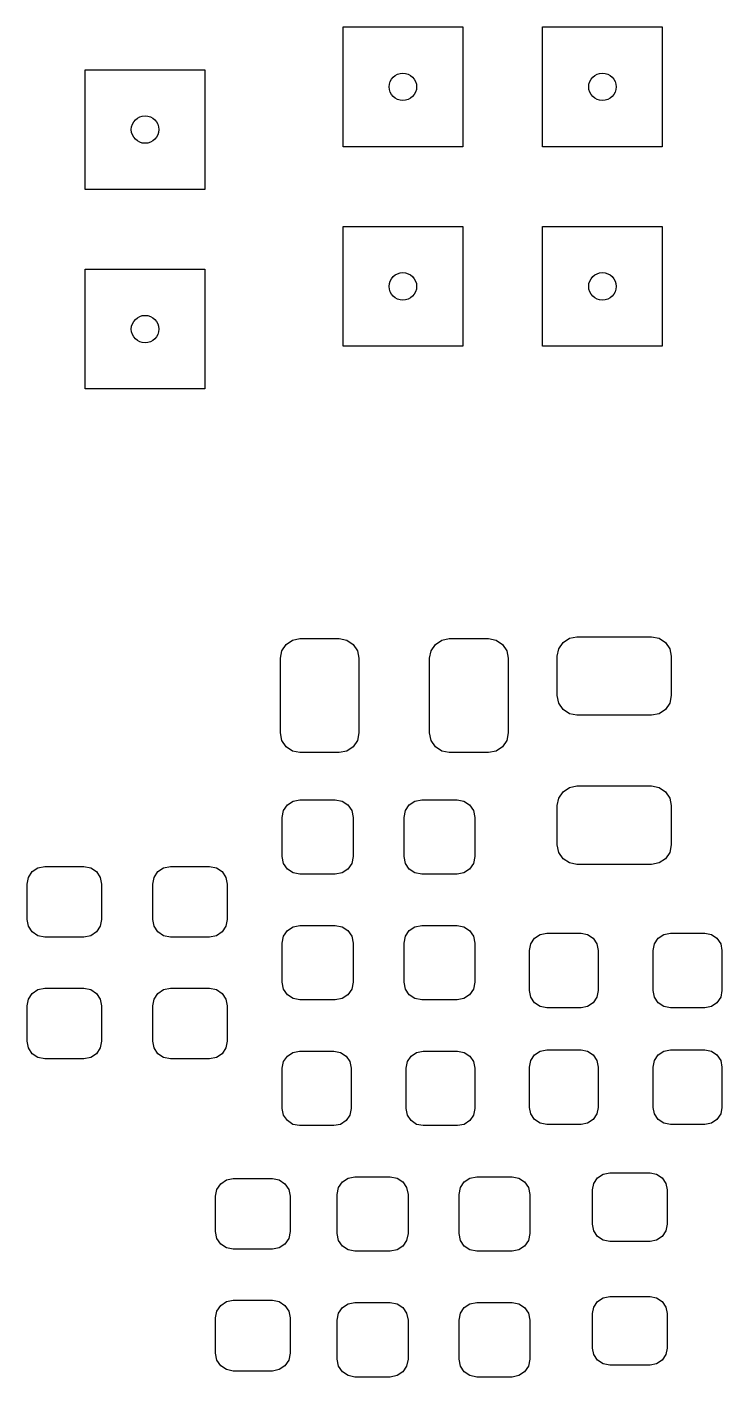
# Model space of a CAD drawing. Header units: inches. Extents: x -2.14 to 1.75, y 0.51 to 2.77.
# Drawn here: x -1.429 to -1.081, y 2.09 to 2.766 of the extents above; entities that cross this region are included whole.
import ezdxf

# ---------------------------------------------------------------- set-up
doc = ezdxf.new("R2010")
doc.units = ezdxf.units.IN
doc.header["$MEASUREMENT"] = 0
doc.layers.add('BLACK', color=250, linetype='CONTINUOUS')

msp = doc.modelspace()

# ---------------------------------------------------------------- linework, layer by layer
at = {"layer": 'BLACK', "linetype": 'CONTINUOUS'}
for p, q in [((-1.27079, 2.70642), (-1.27079, 2.76642)), ((-1.27079, 2.76642), (-1.21079, 2.76642)), ((-1.21079, 2.76642), (-1.21079, 2.70642)), ((-1.17079, 2.70642), (-1.17079, 2.76642)), ((-1.17079, 2.76642), (-1.11079, 2.76642)), ((-1.11079, 2.76642), (-1.11079, 2.70642)), ((-1.4, 2.685), (-1.4, 2.745)), ((-1.4, 2.745), (-1.34, 2.745)), ((-1.34, 2.745), (-1.34, 2.685)), ((-1.21079, 2.70642), (-1.27079, 2.70642)), ((-1.11079, 2.70642), (-1.17079, 2.70642)), ((-1.34, 2.685), (-1.4, 2.685)), ((-1.27079, 2.60642), (-1.27079, 2.66642)), ((-1.27079, 2.66642), (-1.21079, 2.66642)), ((-1.21079, 2.66642), (-1.21079, 2.60642)), ((-1.17079, 2.60642), (-1.17079, 2.66642)), ((-1.17079, 2.66642), (-1.11079, 2.66642)), ((-1.11079, 2.66642), (-1.11079, 2.60642)), ((-1.4, 2.585), (-1.4, 2.645)), ((-1.4, 2.645), (-1.34, 2.645)), ((-1.34, 2.645), (-1.34, 2.585)), ((-1.21079, 2.60642), (-1.27079, 2.60642)), ((-1.11079, 2.60642), (-1.17079, 2.60642)), ((-1.34, 2.585), (-1.4, 2.585)), ((-1.30146, 2.45377), (-1.29932, 2.45696)), ((-1.29932, 2.45696), (-1.29613, 2.45909)), ((-1.29613, 2.45909), (-1.29236, 2.45984)), ((-1.29236, 2.45984), (-1.27268, 2.45984)), ((-1.27268, 2.45984), (-1.26891, 2.45909)), ((-1.26891, 2.45909), (-1.26572, 2.45696)), ((-1.26572, 2.45696), (-1.26358, 2.45377)), ((-1.22665, 2.45377), (-1.22452, 2.45696)), ((-1.22452, 2.45696), (-1.22133, 2.45909)), ((-1.22133, 2.45909), (-1.21756, 2.45984)), ((-1.21756, 2.45984), (-1.19787, 2.45984)), ((-1.19787, 2.45984), (-1.19411, 2.45909)), ((-1.19411, 2.45909), (-1.19091, 2.45696)), ((-1.19091, 2.45696), (-1.18878, 2.45377)), ((-1.16268, 2.45475), (-1.16054, 2.45794)), ((-1.16054, 2.45794), (-1.15735, 2.46008)), ((-1.15735, 2.46008), (-1.15358, 2.46083)), ((-1.15358, 2.46083), (-1.11618, 2.46083)), ((-1.11618, 2.46083), (-1.11241, 2.46008)), ((-1.11241, 2.46008), (-1.10922, 2.45794)), ((-1.10922, 2.45794), (-1.10709, 2.45475)), ((-1.3022, 2.45), (-1.30146, 2.45377)), ((-1.3022, 2.4126), (-1.3022, 2.45)), ((-1.26358, 2.45377), (-1.26283, 2.45)), ((-1.26283, 2.45), (-1.26283, 2.4126)), ((-1.2274, 2.45), (-1.22665, 2.45377)), ((-1.2274, 2.4126), (-1.2274, 2.45)), ((-1.18878, 2.45377), (-1.18803, 2.45)), ((-1.18803, 2.45), (-1.18803, 2.4126)), ((-1.16343, 2.45098), (-1.16268, 2.45475)), ((-1.16343, 2.4313), (-1.16343, 2.45098)), ((-1.10709, 2.45475), (-1.10634, 2.45098)), ((-1.10634, 2.45098), (-1.10634, 2.4313)), ((-1.16268, 2.42753), (-1.16343, 2.4313)), ((-1.10634, 2.4313), (-1.10709, 2.42753)), ((-1.16054, 2.42434), (-1.16268, 2.42753)), ((-1.15735, 2.42221), (-1.16054, 2.42434)), ((-1.10922, 2.42434), (-1.11241, 2.42221)), ((-1.10709, 2.42753), (-1.10922, 2.42434)), ((-1.15358, 2.42146), (-1.15735, 2.42221)), ((-1.11618, 2.42146), (-1.15358, 2.42146)), ((-1.11241, 2.42221), (-1.11618, 2.42146)), ((-1.30146, 2.40883), (-1.3022, 2.4126)), ((-1.26283, 2.4126), (-1.26358, 2.40883)), ((-1.22665, 2.40883), (-1.2274, 2.4126)), ((-1.18803, 2.4126), (-1.18878, 2.40883)), ((-1.29932, 2.40564), (-1.30146, 2.40883)), ((-1.29613, 2.40351), (-1.29932, 2.40564)), ((-1.29236, 2.40276), (-1.29613, 2.40351)), ((-1.27268, 2.40276), (-1.29236, 2.40276)), ((-1.26891, 2.40351), (-1.27268, 2.40276)), ((-1.26572, 2.40564), (-1.26891, 2.40351)), ((-1.26358, 2.40883), (-1.26572, 2.40564)), ((-1.22452, 2.40564), (-1.22665, 2.40883)), ((-1.22133, 2.40351), (-1.22452, 2.40564)), ((-1.21756, 2.40276), (-1.22133, 2.40351)), ((-1.19787, 2.40276), (-1.21756, 2.40276)), ((-1.19411, 2.40351), (-1.19787, 2.40276)), ((-1.19091, 2.40564), (-1.19411, 2.40351)), ((-1.18878, 2.40883), (-1.19091, 2.40564)), ((-1.16268, 2.37995), (-1.16054, 2.38314)), ((-1.16054, 2.38314), (-1.15735, 2.38527)), ((-1.15735, 2.38527), (-1.15358, 2.38602)), ((-1.15358, 2.38602), (-1.11618, 2.38602)), ((-1.11618, 2.38602), (-1.11241, 2.38527)), ((-1.11241, 2.38527), (-1.10922, 2.38314)), ((-1.10922, 2.38314), (-1.10709, 2.37995)), ((-1.30055, 2.37367), (-1.29863, 2.37654)), ((-1.29863, 2.37654), (-1.29575, 2.37846)), ((-1.29575, 2.37846), (-1.29236, 2.37913)), ((-1.29236, 2.37913), (-1.27465, 2.37913)), ((-1.27465, 2.37913), (-1.27126, 2.37846)), ((-1.27126, 2.37846), (-1.26838, 2.37654)), ((-1.26838, 2.37654), (-1.26646, 2.37367)), ((-1.23952, 2.37367), (-1.2376, 2.37654)), ((-1.2376, 2.37654), (-1.23473, 2.37846)), ((-1.23473, 2.37846), (-1.23134, 2.37913)), ((-1.23134, 2.37913), (-1.21362, 2.37913)), ((-1.21362, 2.37913), (-1.21023, 2.37846)), ((-1.21023, 2.37846), (-1.20736, 2.37654)), ((-1.20736, 2.37654), (-1.20544, 2.37367)), ((-1.16343, 2.37618), (-1.16268, 2.37995)), ((-1.16343, 2.3565), (-1.16343, 2.37618)), ((-1.10709, 2.37995), (-1.10634, 2.37618)), ((-1.10634, 2.37618), (-1.10634, 2.3565)), ((-1.30122, 2.37028), (-1.30055, 2.37367)), ((-1.30122, 2.35059), (-1.30122, 2.37028)), ((-1.26646, 2.37367), (-1.26579, 2.37028)), ((-1.26579, 2.37028), (-1.26579, 2.35059)), ((-1.2402, 2.37028), (-1.23952, 2.37367)), ((-1.2402, 2.35059), (-1.2402, 2.37028)), ((-1.20544, 2.37367), (-1.20476, 2.37028)), ((-1.20476, 2.37028), (-1.20476, 2.35059)), ((-1.16268, 2.35273), (-1.16343, 2.3565)), ((-1.10634, 2.3565), (-1.10709, 2.35273)), ((-1.30055, 2.3472), (-1.30122, 2.35059)), ((-1.26579, 2.35059), (-1.26646, 2.3472)), ((-1.23952, 2.3472), (-1.2402, 2.35059)), ((-1.20476, 2.35059), (-1.20544, 2.3472)), ((-1.16054, 2.34954), (-1.16268, 2.35273)), ((-1.15735, 2.3474), (-1.16054, 2.34954)), ((-1.10922, 2.34954), (-1.11241, 2.3474)), ((-1.10709, 2.35273), (-1.10922, 2.34954)), ((-1.4285, 2.3402), (-1.42658, 2.34307)), ((-1.42658, 2.34307), (-1.4237, 2.34499)), ((-1.4237, 2.34499), (-1.42031, 2.34567)), ((-1.42031, 2.34567), (-1.40063, 2.34567)), ((-1.40063, 2.34567), (-1.39724, 2.34499)), ((-1.39724, 2.34499), (-1.39437, 2.34307)), ((-1.39437, 2.34307), (-1.39245, 2.3402)), ((-1.36551, 2.3402), (-1.36359, 2.34307)), ((-1.36359, 2.34307), (-1.36071, 2.34499)), ((-1.36071, 2.34499), (-1.35732, 2.34567)), ((-1.35732, 2.34567), (-1.33764, 2.34567)), ((-1.33764, 2.34567), (-1.33425, 2.34499)), ((-1.33425, 2.34499), (-1.33137, 2.34307)), ((-1.33137, 2.34307), (-1.32945, 2.3402)), ((-1.29863, 2.34433), (-1.30055, 2.3472)), ((-1.29575, 2.34241), (-1.29863, 2.34433)), ((-1.29236, 2.34173), (-1.29575, 2.34241)), ((-1.27465, 2.34173), (-1.29236, 2.34173)), ((-1.27126, 2.34241), (-1.27465, 2.34173)), ((-1.26838, 2.34433), (-1.27126, 2.34241)), ((-1.26646, 2.3472), (-1.26838, 2.34433)), ((-1.2376, 2.34433), (-1.23952, 2.3472)), ((-1.23473, 2.34241), (-1.2376, 2.34433)), ((-1.23134, 2.34173), (-1.23473, 2.34241)), ((-1.21362, 2.34173), (-1.23134, 2.34173)), ((-1.21023, 2.34241), (-1.21362, 2.34173)), ((-1.20736, 2.34433), (-1.21023, 2.34241)), ((-1.20544, 2.3472), (-1.20736, 2.34433)), ((-1.15358, 2.34665), (-1.15735, 2.3474)), ((-1.11618, 2.34665), (-1.15358, 2.34665)), ((-1.11241, 2.3474), (-1.11618, 2.34665)), ((-1.42917, 2.33681), (-1.4285, 2.3402)), ((-1.42917, 2.31909), (-1.42917, 2.33681)), ((-1.39245, 2.3402), (-1.39177, 2.33681)), ((-1.39177, 2.33681), (-1.39177, 2.31909)), ((-1.36618, 2.33681), (-1.36551, 2.3402)), ((-1.36618, 2.31909), (-1.36618, 2.33681)), ((-1.32945, 2.3402), (-1.32878, 2.33681)), ((-1.32878, 2.33681), (-1.32878, 2.31909)), ((-1.4285, 2.3157), (-1.42917, 2.31909)), ((-1.42658, 2.31283), (-1.4285, 2.3157)), ((-1.39245, 2.3157), (-1.39437, 2.31283)), ((-1.39177, 2.31909), (-1.39245, 2.3157)), ((-1.36551, 2.3157), (-1.36618, 2.31909)), ((-1.36359, 2.31283), (-1.36551, 2.3157)), ((-1.32945, 2.3157), (-1.33137, 2.31283)), ((-1.32878, 2.31909), (-1.32945, 2.3157)), ((-1.29863, 2.31355), (-1.29575, 2.31547)), ((-1.29575, 2.31547), (-1.29236, 2.31614)), ((-1.29236, 2.31614), (-1.27465, 2.31614)), ((-1.27465, 2.31614), (-1.27126, 2.31547)), ((-1.27126, 2.31547), (-1.26838, 2.31355)), ((-1.2376, 2.31355), (-1.23473, 2.31547)), ((-1.23473, 2.31547), (-1.23134, 2.31614)), ((-1.23134, 2.31614), (-1.21362, 2.31614)), ((-1.21362, 2.31614), (-1.21023, 2.31547)), ((-1.21023, 2.31547), (-1.20736, 2.31355)), ((-1.4237, 2.31091), (-1.42658, 2.31283)), ((-1.42031, 2.31024), (-1.4237, 2.31091)), ((-1.40063, 2.31024), (-1.42031, 2.31024)), ((-1.39724, 2.31091), (-1.40063, 2.31024)), ((-1.39437, 2.31283), (-1.39724, 2.31091)), ((-1.36071, 2.31091), (-1.36359, 2.31283)), ((-1.35732, 2.31024), (-1.36071, 2.31091)), ((-1.33764, 2.31024), (-1.35732, 2.31024)), ((-1.33425, 2.31091), (-1.33764, 2.31024)), ((-1.33137, 2.31283), (-1.33425, 2.31091)), ((-1.30122, 2.30728), (-1.30055, 2.31067)), ((-1.30055, 2.31067), (-1.29863, 2.31355)), ((-1.26838, 2.31355), (-1.26646, 2.31067)), ((-1.26646, 2.31067), (-1.26579, 2.30728)), ((-1.2402, 2.30728), (-1.23952, 2.31067)), ((-1.23952, 2.31067), (-1.2376, 2.31355)), ((-1.20736, 2.31355), (-1.20544, 2.31067)), ((-1.20544, 2.31067), (-1.20476, 2.30728)), ((-1.17667, 2.30689), (-1.1748, 2.30968)), ((-1.1748, 2.30968), (-1.17201, 2.31155)), ((-1.17201, 2.31155), (-1.16871, 2.3122)), ((-1.16871, 2.3122), (-1.15149, 2.3122)), ((-1.15149, 2.3122), (-1.14819, 2.31155)), ((-1.14819, 2.31155), (-1.1454, 2.30968)), ((-1.1454, 2.30968), (-1.14353, 2.30689)), ((-1.11466, 2.30689), (-1.11279, 2.30968)), ((-1.11279, 2.30968), (-1.11, 2.31155)), ((-1.11, 2.31155), (-1.1067, 2.3122)), ((-1.1067, 2.3122), (-1.08948, 2.3122)), ((-1.08948, 2.3122), (-1.08618, 2.31155)), ((-1.08618, 2.31155), (-1.08339, 2.30968)), ((-1.08339, 2.30968), (-1.08152, 2.30689)), ((-1.30122, 2.2876), (-1.30122, 2.30728)), ((-1.26579, 2.30728), (-1.26579, 2.2876)), ((-1.2402, 2.2876), (-1.2402, 2.30728)), ((-1.20476, 2.30728), (-1.20476, 2.2876)), ((-1.17732, 2.30359), (-1.17667, 2.30689)), ((-1.17732, 2.28342), (-1.17732, 2.30359)), ((-1.14353, 2.30689), (-1.14287, 2.30359)), ((-1.14287, 2.30359), (-1.14287, 2.28342)), ((-1.11531, 2.30359), (-1.11466, 2.30689)), ((-1.11531, 2.28342), (-1.11531, 2.30359)), ((-1.08152, 2.30689), (-1.08087, 2.30359)), ((-1.08087, 2.30359), (-1.08087, 2.28342)), ((-1.30055, 2.28421), (-1.30122, 2.2876)), ((-1.26579, 2.2876), (-1.26646, 2.28421)), ((-1.23952, 2.28421), (-1.2402, 2.2876)), ((-1.20476, 2.2876), (-1.20544, 2.28421)), ((-1.4285, 2.27918), (-1.42658, 2.28205)), ((-1.42658, 2.28205), (-1.4237, 2.28397)), ((-1.4237, 2.28397), (-1.42031, 2.28465)), ((-1.42031, 2.28465), (-1.40063, 2.28465)), ((-1.40063, 2.28465), (-1.39724, 2.28397)), ((-1.39724, 2.28397), (-1.39437, 2.28205)), ((-1.39437, 2.28205), (-1.39245, 2.27918)), ((-1.36551, 2.27918), (-1.36359, 2.28205)), ((-1.36359, 2.28205), (-1.36071, 2.28397)), ((-1.36071, 2.28397), (-1.35732, 2.28465)), ((-1.35732, 2.28465), (-1.33764, 2.28465)), ((-1.33764, 2.28465), (-1.33425, 2.28397)), ((-1.33425, 2.28397), (-1.33137, 2.28205)), ((-1.33137, 2.28205), (-1.32945, 2.27918)), ((-1.29863, 2.28133), (-1.30055, 2.28421)), ((-1.29575, 2.27941), (-1.29863, 2.28133)), ((-1.26838, 2.28133), (-1.27126, 2.27941)), ((-1.26646, 2.28421), (-1.26838, 2.28133)), ((-1.2376, 2.28133), (-1.23952, 2.28421)), ((-1.23473, 2.27941), (-1.2376, 2.28133)), ((-1.20736, 2.28133), (-1.21023, 2.27941)), ((-1.20544, 2.28421), (-1.20736, 2.28133)), ((-1.17667, 2.28012), (-1.17732, 2.28342)), ((-1.14287, 2.28342), (-1.14353, 2.28012)), ((-1.11466, 2.28012), (-1.11531, 2.28342)), ((-1.08087, 2.28342), (-1.08152, 2.28012)), ((-1.42917, 2.27579), (-1.4285, 2.27918)), ((-1.42917, 2.25807), (-1.42917, 2.27579)), ((-1.39245, 2.27918), (-1.39177, 2.27579)), ((-1.39177, 2.27579), (-1.39177, 2.25807)), ((-1.36618, 2.27579), (-1.36551, 2.27918)), ((-1.36618, 2.25807), (-1.36618, 2.27579)), ((-1.32945, 2.27918), (-1.32878, 2.27579)), ((-1.32878, 2.27579), (-1.32878, 2.25807)), ((-1.29236, 2.27874), (-1.29575, 2.27941)), ((-1.27465, 2.27874), (-1.29236, 2.27874)), ((-1.27126, 2.27941), (-1.27465, 2.27874)), ((-1.23134, 2.27874), (-1.23473, 2.27941)), ((-1.21362, 2.27874), (-1.23134, 2.27874)), ((-1.21023, 2.27941), (-1.21362, 2.27874)), ((-1.1748, 2.27733), (-1.17667, 2.28012)), ((-1.17201, 2.27546), (-1.1748, 2.27733)), ((-1.16871, 2.2748), (-1.17201, 2.27546)), ((-1.15149, 2.2748), (-1.16871, 2.2748)), ((-1.14819, 2.27546), (-1.15149, 2.2748)), ((-1.1454, 2.27733), (-1.14819, 2.27546)), ((-1.14353, 2.28012), (-1.1454, 2.27733)), ((-1.11279, 2.27733), (-1.11466, 2.28012)), ((-1.11, 2.27546), (-1.11279, 2.27733)), ((-1.1067, 2.2748), (-1.11, 2.27546)), ((-1.08948, 2.2748), (-1.1067, 2.2748)), ((-1.08618, 2.27546), (-1.08948, 2.2748)), ((-1.08339, 2.27733), (-1.08618, 2.27546)), ((-1.08152, 2.28012), (-1.08339, 2.27733)), ((-1.4285, 2.25468), (-1.42917, 2.25807)), ((-1.42658, 2.25181), (-1.4285, 2.25468)), ((-1.39245, 2.25468), (-1.39437, 2.25181)), ((-1.39177, 2.25807), (-1.39245, 2.25468)), ((-1.36551, 2.25468), (-1.36618, 2.25807)), ((-1.36359, 2.25181), (-1.36551, 2.25468)), ((-1.32945, 2.25468), (-1.33137, 2.25181)), ((-1.32878, 2.25807), (-1.32945, 2.25468)), ((-1.17201, 2.25305), (-1.16871, 2.2537)), ((-1.16871, 2.2537), (-1.15149, 2.2537)), ((-1.15149, 2.2537), (-1.14819, 2.25305)), ((-1.11, 2.25305), (-1.1067, 2.2537)), ((-1.1067, 2.2537), (-1.08948, 2.2537)), ((-1.08948, 2.2537), (-1.08618, 2.25305)), ((-1.4237, 2.24989), (-1.42658, 2.25181)), ((-1.42031, 2.24921), (-1.4237, 2.24989)), ((-1.40063, 2.24921), (-1.42031, 2.24921)), ((-1.39724, 2.24989), (-1.40063, 2.24921)), ((-1.39437, 2.25181), (-1.39724, 2.24989)), ((-1.36071, 2.24989), (-1.36359, 2.25181)), ((-1.35732, 2.24921), (-1.36071, 2.24989)), ((-1.33764, 2.24921), (-1.35732, 2.24921)), ((-1.33425, 2.24989), (-1.33764, 2.24921)), ((-1.33137, 2.25181), (-1.33425, 2.24989)), ((-1.30122, 2.24454), (-1.30056, 2.24783)), ((-1.30056, 2.24783), (-1.2987, 2.25063)), ((-1.2987, 2.25063), (-1.2959, 2.25249)), ((-1.2959, 2.25249), (-1.29261, 2.25315)), ((-1.29261, 2.25315), (-1.27538, 2.25315)), ((-1.27538, 2.25315), (-1.27209, 2.25249)), ((-1.27209, 2.25249), (-1.26929, 2.25063)), ((-1.26929, 2.25063), (-1.26743, 2.24783)), ((-1.26743, 2.24783), (-1.26677, 2.24454)), ((-1.23921, 2.24454), (-1.23856, 2.24783)), ((-1.23856, 2.24783), (-1.23669, 2.25063)), ((-1.23669, 2.25063), (-1.2339, 2.25249)), ((-1.2339, 2.25249), (-1.2306, 2.25315)), ((-1.2306, 2.25315), (-1.21338, 2.25315)), ((-1.21338, 2.25315), (-1.21008, 2.25249)), ((-1.21008, 2.25249), (-1.20729, 2.25063)), ((-1.20729, 2.25063), (-1.20542, 2.24783)), ((-1.20542, 2.24783), (-1.20476, 2.24454)), ((-1.17732, 2.24509), (-1.17667, 2.24838)), ((-1.17667, 2.24838), (-1.1748, 2.25118)), ((-1.1748, 2.25118), (-1.17201, 2.25305)), ((-1.14819, 2.25305), (-1.1454, 2.25118)), ((-1.1454, 2.25118), (-1.14353, 2.24838)), ((-1.14353, 2.24838), (-1.14287, 2.24509)), ((-1.11531, 2.24509), (-1.11466, 2.24838)), ((-1.11466, 2.24838), (-1.11279, 2.25118)), ((-1.11279, 2.25118), (-1.11, 2.25305)), ((-1.08618, 2.25305), (-1.08339, 2.25118)), ((-1.08339, 2.25118), (-1.08152, 2.24838)), ((-1.08152, 2.24838), (-1.08087, 2.24509)), ((-1.30122, 2.22436), (-1.30122, 2.24454)), ((-1.26677, 2.24454), (-1.26677, 2.22436)), ((-1.23921, 2.22436), (-1.23921, 2.24454)), ((-1.20476, 2.24454), (-1.20476, 2.22436)), ((-1.17732, 2.22491), (-1.17732, 2.24509)), ((-1.14287, 2.24509), (-1.14287, 2.22491)), ((-1.11531, 2.22491), (-1.11531, 2.24509)), ((-1.08087, 2.24509), (-1.08087, 2.22491)), ((-1.30056, 2.22106), (-1.30122, 2.22436)), ((-1.2987, 2.21827), (-1.30056, 2.22106)), ((-1.26743, 2.22106), (-1.26929, 2.21827)), ((-1.26677, 2.22436), (-1.26743, 2.22106)), ((-1.23856, 2.22106), (-1.23921, 2.22436)), ((-1.23669, 2.21827), (-1.23856, 2.22106)), ((-1.20542, 2.22106), (-1.20729, 2.21827)), ((-1.20476, 2.22436), (-1.20542, 2.22106)), ((-1.17667, 2.22162), (-1.17732, 2.22491)), ((-1.1748, 2.21882), (-1.17667, 2.22162)), ((-1.14353, 2.22162), (-1.1454, 2.21882)), ((-1.14287, 2.22491), (-1.14353, 2.22162)), ((-1.11466, 2.22162), (-1.11531, 2.22491)), ((-1.11279, 2.21882), (-1.11466, 2.22162)), ((-1.08152, 2.22162), (-1.08339, 2.21882)), ((-1.08087, 2.22491), (-1.08152, 2.22162)), ((-1.2959, 2.2164), (-1.2987, 2.21827)), ((-1.29261, 2.21575), (-1.2959, 2.2164)), ((-1.27538, 2.21575), (-1.29261, 2.21575)), ((-1.27209, 2.2164), (-1.27538, 2.21575)), ((-1.26929, 2.21827), (-1.27209, 2.2164)), ((-1.2339, 2.2164), (-1.23669, 2.21827)), ((-1.2306, 2.21575), (-1.2339, 2.2164)), ((-1.21338, 2.21575), (-1.2306, 2.21575)), ((-1.21008, 2.2164), (-1.21338, 2.21575)), ((-1.20729, 2.21827), (-1.21008, 2.2164)), ((-1.17201, 2.21695), (-1.1748, 2.21882)), ((-1.16871, 2.2163), (-1.17201, 2.21695)), ((-1.15149, 2.2163), (-1.16871, 2.2163)), ((-1.14819, 2.21695), (-1.15149, 2.2163)), ((-1.1454, 2.21882), (-1.14819, 2.21695)), ((-1.11, 2.21695), (-1.11279, 2.21882)), ((-1.1067, 2.2163), (-1.11, 2.21695)), ((-1.08948, 2.2163), (-1.1067, 2.2163)), ((-1.08618, 2.21695), (-1.08948, 2.2163)), ((-1.08339, 2.21882), (-1.08618, 2.21695)), ((-1.33403, 2.18376), (-1.33211, 2.18663)), ((-1.33211, 2.18663), (-1.32923, 2.18855)), ((-1.32923, 2.18855), (-1.32584, 2.18923)), ((-1.32584, 2.18923), (-1.30616, 2.18923)), ((-1.30616, 2.18923), (-1.30277, 2.18855)), ((-1.30277, 2.18855), (-1.29989, 2.18663)), ((-1.29989, 2.18663), (-1.29797, 2.18376)), ((-1.27299, 2.18469), (-1.27107, 2.18756)), ((-1.27107, 2.18756), (-1.26819, 2.18948)), ((-1.26819, 2.18948), (-1.2648, 2.19016)), ((-1.2648, 2.19016), (-1.24709, 2.19016)), ((-1.24709, 2.19016), (-1.2437, 2.18948)), ((-1.2437, 2.18948), (-1.24082, 2.18756)), ((-1.24082, 2.18756), (-1.2389, 2.18469)), ((-1.21196, 2.18469), (-1.21004, 2.18756)), ((-1.21004, 2.18756), (-1.20717, 2.18948)), ((-1.20717, 2.18948), (-1.20378, 2.19016)), ((-1.20378, 2.19016), (-1.18606, 2.19016)), ((-1.18606, 2.19016), (-1.18267, 2.18948)), ((-1.18267, 2.18948), (-1.1798, 2.18756)), ((-1.1798, 2.18756), (-1.17788, 2.18469)), ((-1.14571, 2.18351), (-1.14505, 2.18681)), ((-1.14505, 2.18681), (-1.14319, 2.1896)), ((-1.14319, 2.1896), (-1.14039, 2.19147)), ((-1.14039, 2.19147), (-1.1371, 2.19213)), ((-1.1371, 2.19213), (-1.11692, 2.19213)), ((-1.11692, 2.19213), (-1.11362, 2.19147)), ((-1.11362, 2.19147), (-1.11083, 2.1896)), ((-1.11083, 2.1896), (-1.10896, 2.18681)), ((-1.10896, 2.18681), (-1.10831, 2.18351)), ((-1.3347, 2.18037), (-1.33403, 2.18376)), ((-1.3347, 2.16265), (-1.3347, 2.18037)), ((-1.29797, 2.18376), (-1.2973, 2.18037)), ((-1.2973, 2.18037), (-1.2973, 2.16265)), ((-1.27366, 2.1813), (-1.27299, 2.18469)), ((-1.27366, 2.16161), (-1.27366, 2.1813)), ((-1.2389, 2.18469), (-1.23823, 2.1813)), ((-1.23823, 2.1813), (-1.23823, 2.16161)), ((-1.21264, 2.1813), (-1.21196, 2.18469)), ((-1.21264, 2.16161), (-1.21264, 2.1813)), ((-1.17788, 2.18469), (-1.1772, 2.1813)), ((-1.1772, 2.1813), (-1.1772, 2.16161)), ((-1.14571, 2.16629), (-1.14571, 2.18351)), ((-1.10831, 2.18351), (-1.10831, 2.16629)), ((-1.14505, 2.16299), (-1.14571, 2.16629)), ((-1.10831, 2.16629), (-1.10896, 2.16299)), ((-1.33403, 2.15926), (-1.3347, 2.16265)), ((-1.33211, 2.15639), (-1.33403, 2.15926)), ((-1.29797, 2.15926), (-1.29989, 2.15639)), ((-1.2973, 2.16265), (-1.29797, 2.15926)), ((-1.27299, 2.15822), (-1.27366, 2.16161)), ((-1.23823, 2.16161), (-1.2389, 2.15822)), ((-1.21196, 2.15822), (-1.21264, 2.16161)), ((-1.1772, 2.16161), (-1.17788, 2.15822)), ((-1.14319, 2.1602), (-1.14505, 2.16299)), ((-1.14039, 2.15833), (-1.14319, 2.1602)), ((-1.11083, 2.1602), (-1.11362, 2.15833)), ((-1.10896, 2.16299), (-1.11083, 2.1602)), ((-1.32923, 2.15447), (-1.33211, 2.15639)), ((-1.32584, 2.1538), (-1.32923, 2.15447)), ((-1.30616, 2.1538), (-1.32584, 2.1538)), ((-1.30277, 2.15447), (-1.30616, 2.1538)), ((-1.29989, 2.15639), (-1.30277, 2.15447)), ((-1.27107, 2.15535), (-1.27299, 2.15822)), ((-1.26819, 2.15343), (-1.27107, 2.15535)), ((-1.2648, 2.15276), (-1.26819, 2.15343)), ((-1.24709, 2.15276), (-1.2648, 2.15276)), ((-1.2437, 2.15343), (-1.24709, 2.15276)), ((-1.24082, 2.15535), (-1.2437, 2.15343)), ((-1.2389, 2.15822), (-1.24082, 2.15535)), ((-1.21004, 2.15535), (-1.21196, 2.15822)), ((-1.20717, 2.15343), (-1.21004, 2.15535)), ((-1.20378, 2.15276), (-1.20717, 2.15343)), ((-1.18606, 2.15276), (-1.20378, 2.15276)), ((-1.18267, 2.15343), (-1.18606, 2.15276)), ((-1.1798, 2.15535), (-1.18267, 2.15343)), ((-1.17788, 2.15822), (-1.1798, 2.15535)), ((-1.1371, 2.15768), (-1.14039, 2.15833)), ((-1.11692, 2.15768), (-1.1371, 2.15768)), ((-1.11362, 2.15833), (-1.11692, 2.15768)), ((-1.33403, 2.12274), (-1.33211, 2.12561)), ((-1.33211, 2.12561), (-1.32923, 2.12753)), ((-1.32923, 2.12753), (-1.32584, 2.1282)), ((-1.32584, 2.1282), (-1.30616, 2.1282)), ((-1.30616, 2.1282), (-1.30277, 2.12753)), ((-1.30277, 2.12753), (-1.29989, 2.12561)), ((-1.29989, 2.12561), (-1.29797, 2.12274)), ((-1.27107, 2.12457), (-1.26819, 2.12649)), ((-1.26819, 2.12649), (-1.2648, 2.12717)), ((-1.2648, 2.12717), (-1.24709, 2.12717)), ((-1.24709, 2.12717), (-1.2437, 2.12649)), ((-1.2437, 2.12649), (-1.24082, 2.12457)), ((-1.21004, 2.12457), (-1.20717, 2.12649)), ((-1.20717, 2.12649), (-1.20378, 2.12717)), ((-1.20378, 2.12717), (-1.18606, 2.12717)), ((-1.18606, 2.12717), (-1.18267, 2.12649)), ((-1.18267, 2.12649), (-1.1798, 2.12457)), ((-1.14571, 2.12151), (-1.14505, 2.1248)), ((-1.14505, 2.1248), (-1.14319, 2.1276)), ((-1.14319, 2.1276), (-1.14039, 2.12946)), ((-1.14039, 2.12946), (-1.1371, 2.13012)), ((-1.1371, 2.13012), (-1.11692, 2.13012)), ((-1.11692, 2.13012), (-1.11362, 2.12946)), ((-1.11362, 2.12946), (-1.11083, 2.1276)), ((-1.11083, 2.1276), (-1.10896, 2.1248)), ((-1.10896, 2.1248), (-1.10831, 2.12151)), ((-1.3347, 2.11935), (-1.33403, 2.12274)), ((-1.3347, 2.10163), (-1.3347, 2.11935)), ((-1.29797, 2.12274), (-1.2973, 2.11935)), ((-1.2973, 2.11935), (-1.2973, 2.10163)), ((-1.27366, 2.11831), (-1.27299, 2.1217)), ((-1.27366, 2.09862), (-1.27366, 2.11831)), ((-1.27299, 2.1217), (-1.27107, 2.12457)), ((-1.24082, 2.12457), (-1.2389, 2.1217)), ((-1.2389, 2.1217), (-1.23823, 2.11831)), ((-1.23823, 2.11831), (-1.23823, 2.09862)), ((-1.21264, 2.11831), (-1.21196, 2.1217)), ((-1.21264, 2.09862), (-1.21264, 2.11831)), ((-1.21196, 2.1217), (-1.21004, 2.12457)), ((-1.1798, 2.12457), (-1.17788, 2.1217)), ((-1.17788, 2.1217), (-1.1772, 2.11831)), ((-1.1772, 2.11831), (-1.1772, 2.09862)), ((-1.14571, 2.10428), (-1.14571, 2.12151)), ((-1.10831, 2.12151), (-1.10831, 2.10428)), ((-1.33403, 2.09824), (-1.3347, 2.10163)), ((-1.33211, 2.09537), (-1.33403, 2.09824)), ((-1.29797, 2.09824), (-1.29989, 2.09537)), ((-1.2973, 2.10163), (-1.29797, 2.09824)), ((-1.27299, 2.09523), (-1.27366, 2.09862)), ((-1.23823, 2.09862), (-1.2389, 2.09523)), ((-1.21196, 2.09523), (-1.21264, 2.09862)), ((-1.1772, 2.09862), (-1.17788, 2.09523)), ((-1.14505, 2.10099), (-1.14571, 2.10428)), ((-1.14319, 2.09819), (-1.14505, 2.10099)), ((-1.14039, 2.09632), (-1.14319, 2.09819)), ((-1.11083, 2.09819), (-1.11362, 2.09632)), ((-1.10896, 2.10099), (-1.11083, 2.09819)), ((-1.10831, 2.10428), (-1.10896, 2.10099)), ((-1.32923, 2.09345), (-1.33211, 2.09537)), ((-1.32584, 2.09277), (-1.32923, 2.09345)), ((-1.30616, 2.09277), (-1.32584, 2.09277)), ((-1.30277, 2.09345), (-1.30616, 2.09277)), ((-1.29989, 2.09537), (-1.30277, 2.09345)), ((-1.27107, 2.09236), (-1.27299, 2.09523)), ((-1.26819, 2.09044), (-1.27107, 2.09236)), ((-1.24082, 2.09236), (-1.2437, 2.09044)), ((-1.2389, 2.09523), (-1.24082, 2.09236)), ((-1.21004, 2.09236), (-1.21196, 2.09523)), ((-1.20717, 2.09044), (-1.21004, 2.09236)), ((-1.1798, 2.09236), (-1.18267, 2.09044)), ((-1.17788, 2.09523), (-1.1798, 2.09236)), ((-1.1371, 2.09567), (-1.14039, 2.09632)), ((-1.11692, 2.09567), (-1.1371, 2.09567)), ((-1.11362, 2.09632), (-1.11692, 2.09567)), ((-1.2648, 2.08976), (-1.26819, 2.09044)), ((-1.24709, 2.08976), (-1.2648, 2.08976)), ((-1.2437, 2.09044), (-1.24709, 2.08976)), ((-1.20378, 2.08976), (-1.20717, 2.09044)), ((-1.18606, 2.08976), (-1.20378, 2.08976)), ((-1.18267, 2.09044), (-1.18606, 2.08976))]:
    msp.add_line(p, q, dxfattribs=at)
at = {"layer": 'BLACK'}
for centre in [(-1.24079, 2.73642), (-1.14079, 2.73642), (-1.37, 2.715), (-1.24079, 2.63642), (-1.14079, 2.63642), (-1.37, 2.615)]:
    msp.add_circle(centre, 0.00689, dxfattribs=at)
at = {"layer": 'WHITE'}
for centre in [(-1.24079, 2.73642), (-1.14079, 2.73642), (-1.37, 2.715), (-1.24079, 2.63642), (-1.14079, 2.63642), (-1.37, 2.615)]:
    msp.add_circle(centre, 0.00689, dxfattribs=at)

doc.saveas('drawing.dxf')
